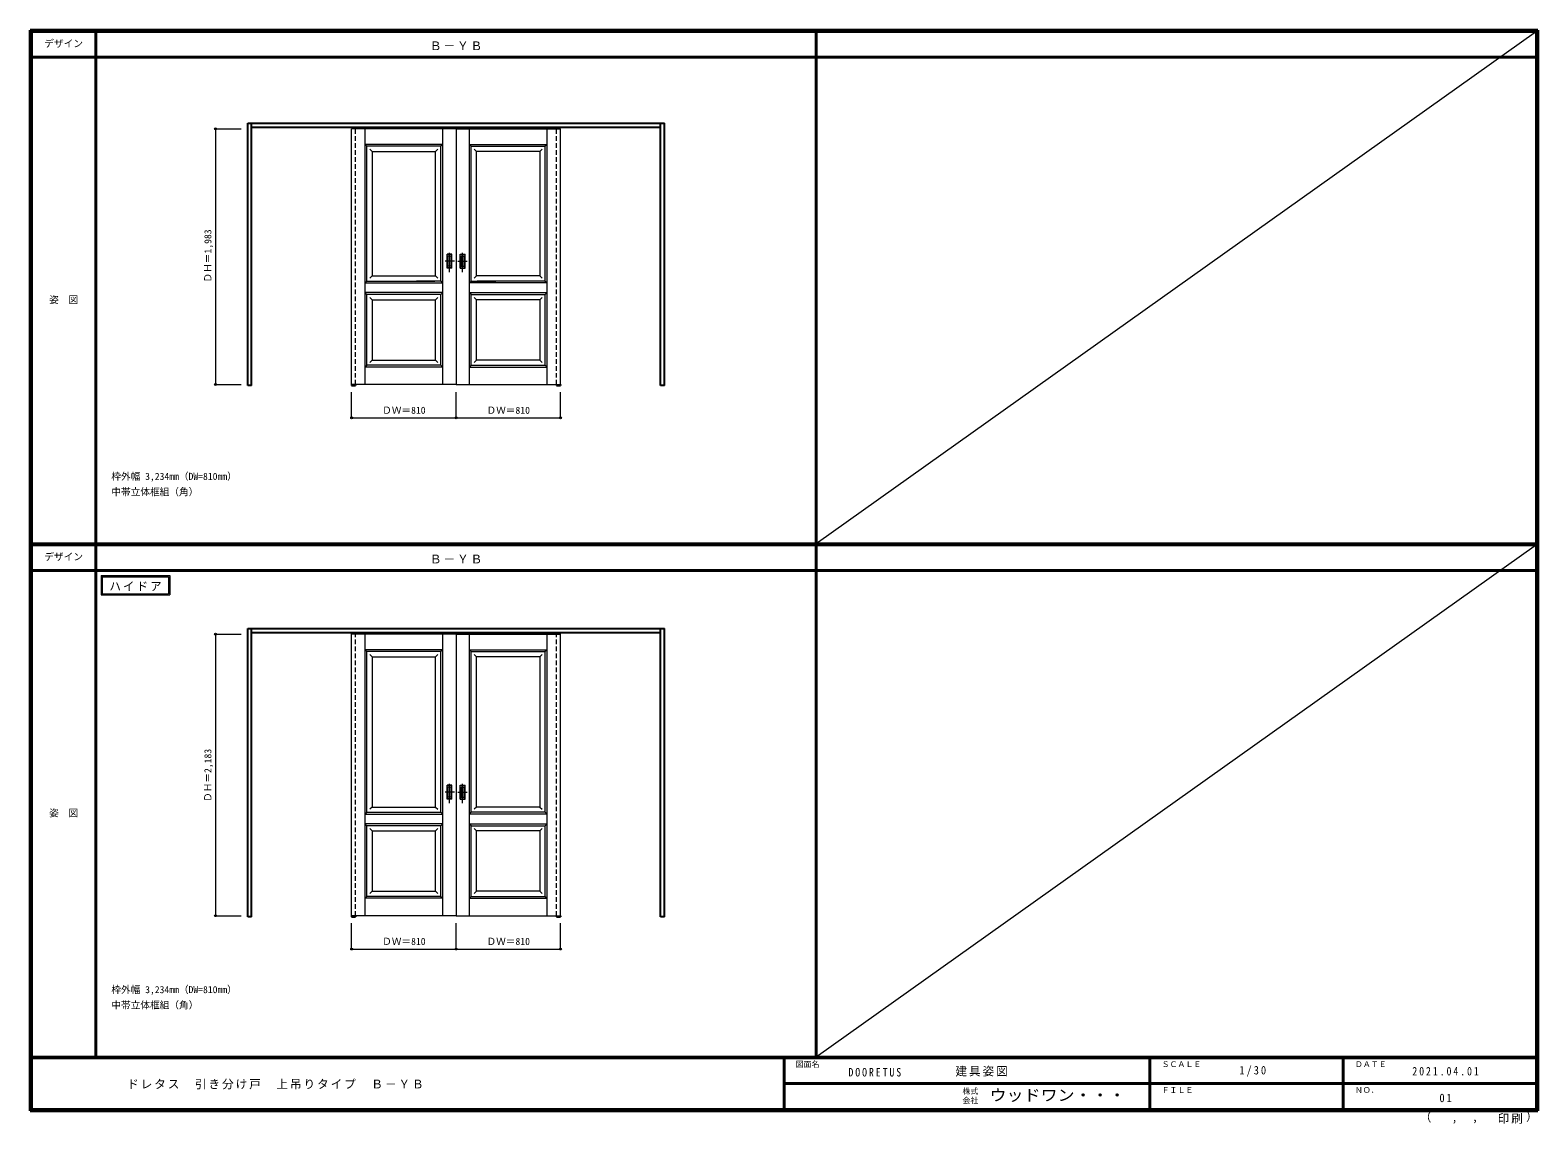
# Model space of a CAD drawing. Units: millimetres, scale not verified. Extents: x -6000 to 5700, y -4307 to 4175.
import ezdxf
from ezdxf.enums import TextEntityAlignment as Align

# ---------------------------------------------------------------- set-up
doc = ezdxf.new("R2010")
doc.units = ezdxf.units.MM
doc.header["$LTSCALE"] = 30
doc.header["$PDMODE"] = 32
doc.header["$PDSIZE"] = 15
doc.linetypes.add('CHAIN1', pattern=[8, 5, -1, 1, -1])
doc.linetypes.add('DASHED1', pattern=[1.8, 1.2, -0.6])
for name, color, linetype, lineweight in [('0-2_扉', 7, 'Continuous', 18), ('0-4_枠', 3, 'Continuous', 25), ('0-6_引手', 7, 'Continuous', 18), ('0-A_文字', 7, 'Continuous', 18), ('0-B_寸法', 7, 'Continuous', 9), ('F-1_枠', 6, 'Continuous', 40), ('F-A_文字', 7, 'Continuous', 18)]:
    doc.layers.add(name, color=color, linetype=linetype, lineweight=lineweight)
doc.styles.add('ＭＳ ゴシック', font='')
doc.styles.get('ＭＳ ゴシック').set_extended_font_data('MS Gothic')

msp = doc.modelspace()

# ---------------------------------------------------------------- linework, layer by layer
at = {"layer": '0-2_扉', "color": 4, "linetype": 'DASHED1', "lineweight": 9}
for p, q in [((-3505, 1426), (-3505, 3423)), ((-3475, 1426), (-3475, 3423)), ((-2695, 3409.5), (-2695, 3405.5)), ((-2695, 3409.5), (-2695, 3405.5)), ((-1915, 1426), (-1915, 3423)), ((-1885, 1426), (-1885, 3423)), ((-2695, -509.75), (-2695, -513.75)), ((-2695, -509.75), (-2695, -513.75))]:
    msp.add_line(p, q, dxfattribs=at)
at = {"layer": '0-2_扉'}
for p, q in [((-2695, 3409.5), (-3505, 3409.5)), ((-3401.5, 1426.5), (-3401.5, 3409.5)), ((-2798.5, 1426.5), (-2798.5, 3409.5)), ((-2695, 3409.5), (-2695, 1426.5)), ((-2695, 3409.5), (-1885, 3409.5)), ((-2695, 3409.5), (-2695, 1426.5)), ((-2591.5, 1426.5), (-2591.5, 3409.5)), ((-1988.5, 1426.5), (-1988.5, 3409.5)), ((-2798.5, 3289.5), (-2813.5, 3274.5)), ((-2591.5, 3289.5), (-2576.5, 3274.5)), ((-3386.5, 2229.5), (-3386.5, 3274.5)), ((-2813.5, 3274.5), (-3386.5, 3274.5)), ((-3346.5, 3234.5), (-3364.18, 3252.18)), ((-3346.5, 3234.5), (-2853.5, 3234.5)), ((-3346.5, 3234.5), (-3346.5, 2269.5)), ((-2853.54, 3234.5), (-2835.86, 3252.18)), ((-2853.5, 2269.5), (-2853.5, 3234.5)), ((-2813.5, 2360.74), (-2813.5, 3274.5)), ((-2576.5, 2360.74), (-2576.5, 3274.5)), ((-2576.5, 3274.5), (-2003.5, 3274.5)), ((-2536.46, 3234.5), (-2554.14, 3252.18)), ((-2043.5, 3234.5), (-2536.5, 3234.5)), ((-2536.5, 2269.5), (-2536.5, 3234.5)), ((-2043.5, 3234.5), (-2025.82, 3252.18)), ((-2043.5, 3234.5), (-2043.5, 2269.5)), ((-2003.5, 2229.5), (-2003.5, 3274.5)), ((-2813.69, 3091.5), (-2813.5, 3091.5)), ((-2576.31, 3091.5), (-2576.5, 3091.5)), ((-2813.5, 2229.5), (-2813.5, 2371.55)), ((-2576.5, 2229.5), (-2576.5, 2371.55)), ((-3386.5, 2229.5), (-2858.5, 2229.5)), ((-3346.5, 2269.5), (-3364.18, 2251.82)), ((-3346.5, 2269.5), (-2853.5, 2269.5)), ((-2813.5, 2229.5), (-3002.5, 2229.5)), ((-2853.5, 2269.5), (-2835.82, 2251.82)), ((-2798.5, 2214.5), (-2813.5, 2229.5)), ((-2591.5, 2214.5), (-2576.5, 2229.5)), ((-2576.5, 2229.5), (-2387.5, 2229.5)), ((-2536.5, 2269.5), (-2554.18, 2251.82)), ((-2043.5, 2269.5), (-2536.5, 2269.5)), ((-2003.5, 2229.5), (-2531.5, 2229.5)), ((-2043.5, 2269.5), (-2025.82, 2251.82)), ((-2798.5, 2139.5), (-3401.5, 2139.5)), ((-3386.5, 1576.5), (-3386.5, 2124.5)), ((-2798.5, 2139.5), (-2813.5, 2124.5)), ((-2813.5, 1576.5), (-2813.5, 2124.5)), ((-2591.5, 2139.5), (-2576.5, 2124.5)), ((-2591.5, 2139.5), (-1988.5, 2139.5)), ((-2576.5, 1576.5), (-2576.5, 2124.5)), ((-2003.5, 1576.5), (-2003.5, 2124.5)), ((-3346.5, 2084.5), (-3364.18, 2102.18)), ((-3346.5, 2084.5), (-2853.5, 2084.5)), ((-3346.5, 2084.5), (-3346.5, 1616.5)), ((-2853.54, 2084.5), (-2835.86, 2102.18)), ((-2853.5, 1616.5), (-2853.5, 2084.5)), ((-2536.46, 2084.5), (-2554.14, 2102.18)), ((-2043.5, 2084.5), (-2536.5, 2084.5)), ((-2536.5, 1616.5), (-2536.5, 2084.5)), ((-2043.5, 2084.5), (-2025.82, 2102.18)), ((-2043.5, 2084.5), (-2043.5, 1616.5)), ((-2798.5, 1561.5), (-3401.5, 1561.5)), ((-3346.5, 1616.5), (-3364.18, 1598.82)), ((-3346.5, 1616.5), (-2853.5, 1616.5)), ((-2853.5, 1616.5), (-2853.5, 1617.93)), ((-2853.5, 1616.5), (-2835.82, 1598.82)), ((-2813.5, 1576.5), (-2798.5, 1561.5)), ((-2576.5, 1576.5), (-2591.5, 1561.5)), ((-2591.5, 1561.5), (-1988.5, 1561.5)), ((-2536.5, 1616.5), (-2554.18, 1598.82)), ((-2536.5, 1616.5), (-2536.5, 1617.93)), ((-2043.5, 1616.5), (-2536.5, 1616.5)), ((-2043.5, 1616.5), (-2025.82, 1598.82)), ((-2695, -509.75), (-3505, -509.75)), ((-3401.5, -2692.75), (-3401.5, -509.75)), ((-2798.5, -2692.75), (-2798.5, -509.75)), ((-2695, -509.75), (-2695, -2692.75)), ((-2695, -509.75), (-1885, -509.75)), ((-2695, -509.75), (-2695, -2692.75)), ((-2591.5, -2692.75), (-2591.5, -509.75)), ((-1988.5, -2692.75), (-1988.5, -509.75)), ((-2813.5, -644.75), (-3386.5, -644.75)), ((-3386.5, -1889.75), (-3386.5, -644.75)), ((-3346.5, -684.75), (-3364.18, -667.07)), ((-3346.5, -684.75), (-2853.5, -684.75)), ((-3346.5, -684.75), (-3346.5, -1849.75)), ((-2853.54, -684.75), (-2835.86, -667.07)), ((-2853.5, -1849.75), (-2853.5, -684.75)), ((-2798.5, -629.75), (-2813.5, -644.75)), ((-2813.5, -1889.75), (-2813.5, -644.75)), ((-2591.5, -629.75), (-2576.5, -644.75)), ((-2576.5, -644.75), (-2003.5, -644.75)), ((-2576.5, -1889.75), (-2576.5, -644.75)), ((-2536.46, -684.75), (-2554.14, -667.07)), ((-2043.5, -684.75), (-2536.5, -684.75)), ((-2536.5, -1849.75), (-2536.5, -684.75)), ((-2043.5, -684.75), (-2025.82, -667.07)), ((-2043.5, -684.75), (-2043.5, -1849.75)), ((-2003.5, -1889.75), (-2003.5, -644.75)), ((-2813.69, -827.75), (-2813.5, -827.75)), ((-2576.31, -827.75), (-2576.5, -827.75)), ((-3346.5, -1849.75), (-3364.18, -1867.43)), ((-3346.5, -1849.75), (-2853.5, -1849.75)), ((-2853.5, -1849.75), (-2835.82, -1867.43)), ((-2536.5, -1849.75), (-2554.18, -1867.43)), ((-2043.5, -1849.75), (-2536.5, -1849.75)), ((-2043.5, -1849.75), (-2025.82, -1867.43)), ((-2798.5, -1979.75), (-3401.5, -1979.75)), ((-3386.5, -1889.75), (-2813.5, -1889.75)), ((-2798.5, -1904.75), (-2813.5, -1889.75)), ((-2798.5, -1979.75), (-2813.5, -1994.75)), ((-2591.5, -1904.75), (-2576.5, -1889.75)), ((-2591.5, -1979.75), (-2576.5, -1994.75)), ((-2591.5, -1979.75), (-1988.5, -1979.75)), ((-2003.5, -1889.75), (-2576.5, -1889.75)), ((-3386.5, -2542.75), (-3386.5, -1994.75)), ((-3346.5, -2034.75), (-3364.18, -2017.07)), ((-3346.5, -2034.75), (-2853.5, -2034.75)), ((-3346.5, -2034.75), (-3346.5, -2502.75)), ((-2853.54, -2034.75), (-2835.86, -2017.07)), ((-2853.5, -2502.75), (-2853.5, -2034.75)), ((-2813.5, -2542.75), (-2813.5, -1994.75)), ((-2576.5, -2542.75), (-2576.5, -1994.75)), ((-2536.46, -2034.75), (-2554.14, -2017.07)), ((-2043.5, -2034.75), (-2536.5, -2034.75)), ((-2536.5, -2502.75), (-2536.5, -2034.75)), ((-2043.5, -2034.75), (-2025.82, -2017.07)), ((-2043.5, -2034.75), (-2043.5, -2502.75)), ((-2003.5, -2542.75), (-2003.5, -1994.75)), ((-2798.5, -2557.75), (-3401.5, -2557.75)), ((-3346.5, -2502.75), (-3364.18, -2520.43)), ((-3346.5, -2502.75), (-2853.5, -2502.75)), ((-2853.5, -2502.75), (-2853.5, -2501.32)), ((-2853.5, -2502.75), (-2835.82, -2520.43)), ((-2813.5, -2542.75), (-2798.5, -2557.75)), ((-2576.5, -2542.75), (-2591.5, -2557.75)), ((-2591.5, -2557.75), (-1988.5, -2557.75)), ((-2536.5, -2502.75), (-2554.18, -2520.43)), ((-2536.5, -2502.75), (-2536.5, -2501.32)), ((-2043.5, -2502.75), (-2536.5, -2502.75)), ((-2043.5, -2502.75), (-2025.82, -2520.43))]:
    msp.add_line(p, q, dxfattribs=at)
at = {"layer": '0-2_扉', "color": 3, "lineweight": 25}
for p, q in [((-3505, 1426.5), (-3505, 1418)), ((-3505, 1418), (-3475, 1418)), ((-3475, 1426.5), (-3475, 1418)), ((-1915, 1426.5), (-1915, 1418)), ((-1915, 1418), (-1885, 1418)), ((-1885, 1426.5), (-1885, 1418))]:
    msp.add_line(p, q, dxfattribs=at)
at = {"layer": '0-2_扉'}
for points in [[(-2695, 1426.5), (-3505, 1426.5), (-3505, 3409.5)], [(-2695, 1426.5), (-1885, 1426.5), (-1885, 3409.5)], [(-2798.5, 3289.5), (-3401.5, 3289.5), (-3386.5, 3274.5)], [(-2591.5, 3289.5), (-1988.5, 3289.5), (-2003.5, 3274.5)], [(-3386.5, 2229.5), (-3401.5, 2214.5), (-2798.5, 2214.5)], [(-2003.5, 2229.5), (-1988.5, 2214.5), (-2591.5, 2214.5)], [(-2813.5, 2124.5), (-3386.5, 2124.5), (-3401.5, 2139.5)], [(-2576.5, 2124.5), (-2003.5, 2124.5), (-1988.5, 2139.5)], [(-2813.5, 1576.5), (-3386.5, 1576.5), (-3401.5, 1561.5)], [(-2576.5, 1576.5), (-2003.5, 1576.5), (-1988.5, 1561.5)], [(-2695, -2692.75), (-3505, -2692.75), (-3505, -509.75)], [(-2695, -2692.75), (-1885, -2692.75), (-1885, -509.75)], [(-2798.5, -629.75), (-3401.5, -629.75), (-3386.5, -644.75)], [(-2591.5, -629.75), (-1988.5, -629.75), (-2003.5, -644.75)], [(-3386.5, -1889.75), (-3401.5, -1904.75), (-2798.5, -1904.75)], [(-2813.5, -1994.75), (-3386.5, -1994.75), (-3401.5, -1979.75)], [(-2003.5, -1889.75), (-1988.5, -1904.75), (-2591.5, -1904.75)], [(-2576.5, -1994.75), (-2003.5, -1994.75), (-1988.5, -1979.75)], [(-2813.5, -2542.75), (-3386.5, -2542.75), (-3401.5, -2557.75)], [(-2576.5, -2542.75), (-2003.5, -2542.75), (-1988.5, -2557.75)]]:
    msp.add_lwpolyline(points, dxfattribs=at)
at = {"layer": '0-4_枠'}
for p, q in [((-4312, 1418), (-4312, 3453)), ((-4312, 3453), (-1078, 3453)), ((-4282, 1418), (-4282, 3453)), ((-4282, 3423), (-1108, 3423)), ((-1108, 1418), (-1108, 3453)), ((-1078, 1418), (-1078, 3453)), ((-4282, 1418), (-4312, 1418)), ((-1078, 1418), (-1108, 1418)), ((-4312, -2701.25), (-4312, -466.25)), ((-4312, -466.25), (-1078, -466.25)), ((-4282, -2701.25), (-4282, -466.25)), ((-1108, -2701.25), (-1108, -466.25)), ((-1078, -2701.25), (-1078, -466.25)), ((-4282, -496.25), (-1108, -496.25)), ((-4282, -2701.25), (-4312, -2701.25)), ((-3505, -2692.75), (-3505, -2701.25)), ((-3505, -2701.25), (-3475, -2701.25)), ((-3475, -2692.75), (-3475, -2701.25)), ((-1915, -2692.75), (-1915, -2701.25)), ((-1915, -2701.25), (-1885, -2701.25)), ((-1885, -2692.75), (-1885, -2701.25)), ((-1078, -2701.25), (-1108, -2701.25))]:
    msp.add_line(p, q, dxfattribs=at)
at = {"layer": '0-4_枠', "color": 4, "linetype": 'DASHED1', "lineweight": 9}
for p, q in [((-3505, -2693.25), (-3505, -496.25)), ((-3475, -2693.25), (-3475, -496.25)), ((-1915, -2693.25), (-1915, -496.25)), ((-1885, -2693.25), (-1885, -496.25))]:
    msp.add_line(p, q, dxfattribs=at)
at = {"layer": '0-6_引手', "linetype": 'CHAIN1'}
for p, q in [((-2746, 2298.77), (-2746, 2469.62)), ((-2644, 2298.77), (-2644, 2469.62)), ((-2707.93, 2384), (-2780.44, 2384)), ((-2682.07, 2384), (-2609.56, 2384)), ((-2707.93, -1735.25), (-2780.44, -1735.25)), ((-2746, -1820.48), (-2746, -1649.63)), ((-2682.07, -1735.25), (-2609.56, -1735.25)), ((-2644, -1820.48), (-2644, -1649.63))]:
    msp.add_line(p, q, dxfattribs=at)
at = {"layer": '0-6_引手'}
for p, q in [((-2727, 2439), (-2765, 2439)), ((-2765, 2329), (-2765, 2439)), ((-2733.5, 2423), (-2758.5, 2423)), ((-2758.5, 2345), (-2758.5, 2423)), ((-2733.5, 2345), (-2758.5, 2345)), ((-2733.5, 2345), (-2733.5, 2423)), ((-2727, 2329), (-2727, 2439)), ((-2663, 2439), (-2625, 2439)), ((-2663, 2329), (-2663, 2439)), ((-2656.5, 2423), (-2631.5, 2423)), ((-2656.5, 2345), (-2656.5, 2423)), ((-2656.5, 2345), (-2631.5, 2345)), ((-2631.5, 2345), (-2631.5, 2423)), ((-2625, 2329), (-2625, 2439)), ((-2727, 2329), (-2765, 2329)), ((-2663, 2329), (-2625, 2329)), ((-2727, -1680.25), (-2765, -1680.25)), ((-2765, -1790.25), (-2765, -1680.25)), ((-2733.5, -1696.25), (-2758.5, -1696.25)), ((-2758.5, -1774.25), (-2758.5, -1696.25)), ((-2733.5, -1774.25), (-2733.5, -1696.25)), ((-2727, -1790.25), (-2727, -1680.25)), ((-2663, -1680.25), (-2625, -1680.25)), ((-2663, -1790.25), (-2663, -1680.25)), ((-2656.5, -1696.25), (-2631.5, -1696.25)), ((-2656.5, -1774.25), (-2656.5, -1696.25)), ((-2631.5, -1774.25), (-2631.5, -1696.25)), ((-2625, -1790.25), (-2625, -1680.25)), ((-2727, -1790.25), (-2765, -1790.25)), ((-2733.5, -1774.25), (-2758.5, -1774.25)), ((-2663, -1790.25), (-2625, -1790.25)), ((-2656.5, -1774.25), (-2631.5, -1774.25))]:
    msp.add_line(p, q, dxfattribs=at)
at = {"layer": '0-6_引手', "linetype": 'DASHED1'}
for p, q in [((-2762, 2333), (-2762, 2435)), ((-2628, 2333), (-2628, 2435)), ((-2730, 2333), (-2762, 2333)), ((-2660, 2333), (-2628, 2333)), ((-2762, -1786.25), (-2762, -1684.25)), ((-2628, -1786.25), (-2628, -1684.25)), ((-2730, -1786.25), (-2762, -1786.25)), ((-2660, -1786.25), (-2628, -1786.25))]:
    msp.add_line(p, q, dxfattribs=at)
for points in [[(-2730, 2333), (-2730, 2435), (-2762, 2435)], [(-2660, 2333), (-2660, 2435), (-2628, 2435)], [(-2730, -1786.25), (-2730, -1684.25), (-2762, -1684.25)], [(-2660, -1786.25), (-2660, -1684.25), (-2628, -1684.25)]]:
    msp.add_lwpolyline(points, dxfattribs=at)
at = {"layer": '0-A_文字'}
for p, q in [((-5450, -55.5), (-5450, -205.5)), ((-5440, -65.5), (-4925.67, -65.5)), ((-4925.67, -65.5), (-4925.67, -195.5)), ((-5450, -205.5), (-4915.67, -205.5))]:
    msp.add_line(p, q, dxfattribs=at)
for points in [[(-5450, -55.5), (-4915.67, -55.5), (-4915.67, -205.5)], [(-5440, -65.5), (-5440, -195.5), (-4925.67, -195.5)]]:
    msp.add_lwpolyline(points, dxfattribs=at)
at = {"layer": '0-B_寸法', "color": 4}
for p, q in [((-4562, 3409.5), (-4362, 3409.5)), ((-4562, 3409.5), (-4562, 1426.5)), ((-4562, 1426.5), (-4362, 1426.5)), ((-3505, 1168), (-3505, 1368)), ((-2695, 1168), (-2695, 1368)), ((-1885, 1168), (-1885, 1368)), ((-3505, 1168), (-1885, 1168)), ((-4562, -509.75), (-4362, -509.75)), ((-4562, -509.75), (-4562, -2692.75)), ((-4562, -2692.75), (-4362, -2692.75)), ((-3505, -2951.25), (-3505, -2751.25)), ((-2695, -2951.25), (-2695, -2751.25)), ((-1885, -2951.25), (-1885, -2751.25)), ((-3505, -2951.25), (-1885, -2951.25))]:
    msp.add_line(p, q, dxfattribs=at)
at = {"layer": '0-B_寸法'}
for p in [(-4562, 3409.5), (-4562, 1426.5), (-3505, 1168), (-2695, 1168), (-1885, 1168), (-4562, -509.75), (-4562, -2692.75), (-3505, -2951.25), (-2695, -2951.25), (-1885, -2951.25)]:
    msp.add_point(p, dxfattribs=at)
at = {"layer": 'F-1_枠'}
for p, q in [((-6000, 4175), (5700, 4175)), ((-6000, 4175), (-6000, -4205)), ((-6000, 4170), (5700, 4170)), ((-6000, 4165), (5700, 4165)), ((-5995, 4175), (-5995, -4205)), ((-5990, 4175), (-5990, -4205)), ((-5490, 4175), (-5490, -3790)), ((100, -3790), (100, 4175)), ((5690, 4175), (5690, -4205)), ((5695, 4175), (5695, -4205)), ((5700, 4175), (5700, -4205)), ((-6000, 3965), (5700, 3965)), ((-6000, 190.5), (5700, 190.5)), ((-6000, 187.5), (5700, 187.5)), ((-6000, 184.5), (5700, 184.5)), ((-6000, -15.5), (5700, -15.5)), ((5700, -3790), (-6000, -3790)), ((5700, -3795), (-6000, -3795)), ((-150, -3795), (-150, -4195)), ((2690, -3795), (2690, -4195)), ((4190, -3795), (4190, -4195)), ((-150, -3995), (5690, -3995.01)), ((5700, -4195), (-6000, -4195)), ((5700, -4200), (-6000, -4200)), ((5700, -4205), (-6000, -4205))]:
    msp.add_line(p, q, dxfattribs=at)
at = {"layer": 'F-A_文字'}
for p, q in [((5690, 4165), (100, 190.5)), ((5690, 184.5), (100, -3790))]:
    msp.add_line(p, q, dxfattribs=at)

# ---------------------------------------------------------------- texts
at = {"layer": '0-A_文字', "style": 'ＭＳ ゴシック'}
for s, p in [('枠外幅 3,234mm（DW=810mm）', (-5370, 670.5)), ('中帯立体框組（角）', (-5370, 550.5)), ('枠外幅 3,234mm（DW=810mm）', (-5370, -3310)), ('中帯立体框組（角）', (-5370, -3430))]:
    msp.add_text(s, height=54.99, dxfattribs=at).set_placement(p, align=Align.BOTTOM_LEFT)
at = {"layer": '0-A_文字', "char_height": 65.98, "attachment_point": 7, "style": 'ＭＳ ゴシック'}
for s, insert in [('\\T1.17;Ｂ－ＹＢ', (-2897.5, 4020)), ('\\T1.17;Ｂ－ＹＢ', (-2897.5, 39.5)), ('\\T1.17;ハイドア', (-5385.34, -175.5))]:
    msp.add_mtext(s, dxfattribs=dict(at, insert=insert))
at = {"layer": '0-B_寸法', "style": 'ＭＳ ゴシック'}
for s, p in [('ＤＨ＝1,983', (-4577, 2217.75)), ('ＤＨ＝2,183', (-4577, -1810.75))]:
    msp.add_text(s, height=54.99, rotation=90, dxfattribs=at).set_placement(p, align=Align.BOTTOM_LEFT)
for p in [(-3268.75, 1183), (-2458.75, 1183), (-3268.75, -2936.25), (-2458.75, -2936.25)]:
    msp.add_text('ＤＷ＝810', height=54.99, dxfattribs=at).set_placement(p, align=Align.BOTTOM_LEFT)
at = {"layer": 'F-A_文字', "style": 'ＭＳ ゴシック'}
for s, height, p in [('デザイン', 54.99, (-5890, 4027.5)), ('姿\u3000図', 54.99, (-5852.5, 2040.25)), ('デザイン', 54.99, (-5890, 47)), ('姿\u3000図', 54.99, (-5852.5, -1940.25)), ('図面名', 43.99, (-60, -3880)), ('ＳＣＡＬＥ', 43.99, (2780, -3880)), ('ＤＡＴＥ', 43.99, (4280, -3880)), ('株式', 43.99, (1235, -4089)), ('ＦＩＬＥ', 43.99, (2780, -4080)), ('ＮＯ．', 43.99, (4280, -4080)), ('会社', 43.99, (1235, -4161)), ('（', 65.98, (4784.03, -4308.31)), ('）', 65.98, (5608.4, -4304.13)), (',', 65.98, (5031.28, -4308.31)), (',', 65.98, (5190.2, -4305.53))]:
    msp.add_text(s, height=height, dxfattribs=at).set_placement(p, align=Align.BOTTOM_LEFT)
at = {"layer": 'F-A_文字', "style": 'ＭＳ ゴシック', "width": 1.1}
msp.add_text('ウッドワン・・・', height=87.98, dxfattribs=at).set_placement((1445, -4155), align=Align.BOTTOM_LEFT)
at = {"layer": 'F-A_文字', "char_height": 65.98, "attachment_point": 7, "style": 'ＭＳ ゴシック'}
for s, insert in [('\\T1.17;建具姿図', (1180.42, -3940)), ('\\T1.38;\\W0.9;1/30', (3383.75, -3940)), ('\\T1.17;ドレタス\u3000引き分け戸\u3000上吊りタイプ\u3000Ｂ－ＹＢ', (-5247.55, -4040)), ('\\T1.39;\\W0.85;DOORETUS', (350, -3940.79)), ('\\T1.39;\\W0.85;2021.04.01', (4726.25, -3932.5)), ('\\T1.36;\\W0.9;01', (4936.25, -4140)), ('\\T1.17;印刷', (5388.15, -4306.92))]:
    msp.add_mtext(s, dxfattribs=dict(at, insert=insert))

doc.saveas('drawing.dxf')
